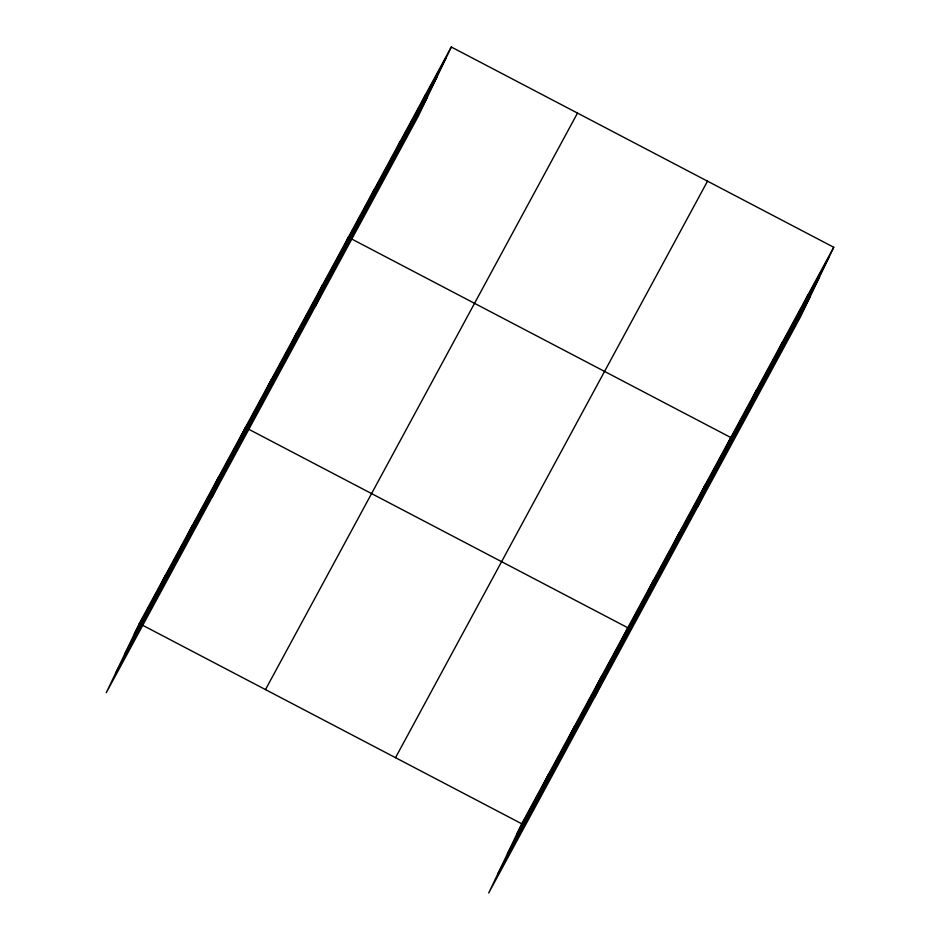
<?xml version="1.0" encoding="UTF-8"?>
<svg xmlns="http://www.w3.org/2000/svg" width="940" height="940" viewBox="0 0 940 940"><rect width="100%" height="100%" fill="white"/><g stroke="black" fill="none" stroke-linecap="round" stroke-linejoin="round"><path stroke-width="1.41" d="M451.294 47L139.296 623.514L106.267 692.733L418.277 116.231L451.294 47L833.733 247.267L800.704 316.486L488.706 893L521.723 823.769L833.733 247.267M160.822 584.974L165.816 574.505M187.342 535.965L192.336 525.507M213.862 486.967L218.856 476.498M212.358 496.731L245.375 427.5L627.803 627.755L594.785 696.986M266.126 390.406L271.108 379.936M291.858 342.841L296.852 332.372M317.603 295.278L322.596 284.808M315.311 306.475L348.329 237.244L730.768 437.511L697.75 506.742M369.079 200.15L374.073 189.68M394.823 152.586L399.817 142.128M420.568 105.033L425.55 94.564M543.25 785.229L548.243 774.772M569.769 736.232L574.763 725.762M596.289 687.222L601.283 676.765M648.553 590.661L653.547 580.192M674.297 543.097L679.291 532.628M700.03 495.533L705.024 485.075M751.518 400.416L756.512 389.947M777.251 352.853L782.245 342.383M802.995 305.288L807.989 294.819M134.303 633.971L446.3 57.469M125.055 653.37L437.053 76.857M115.514 673.346L427.524 96.844M265.491 689.596L577.501 113.082M395.517 757.687L707.526 181.173M516.73 834.238L828.739 257.725M507.483 853.626L819.492 277.124M497.953 873.613L809.963 297.099M139.296 623.514L521.723 823.769"/></g></svg>
